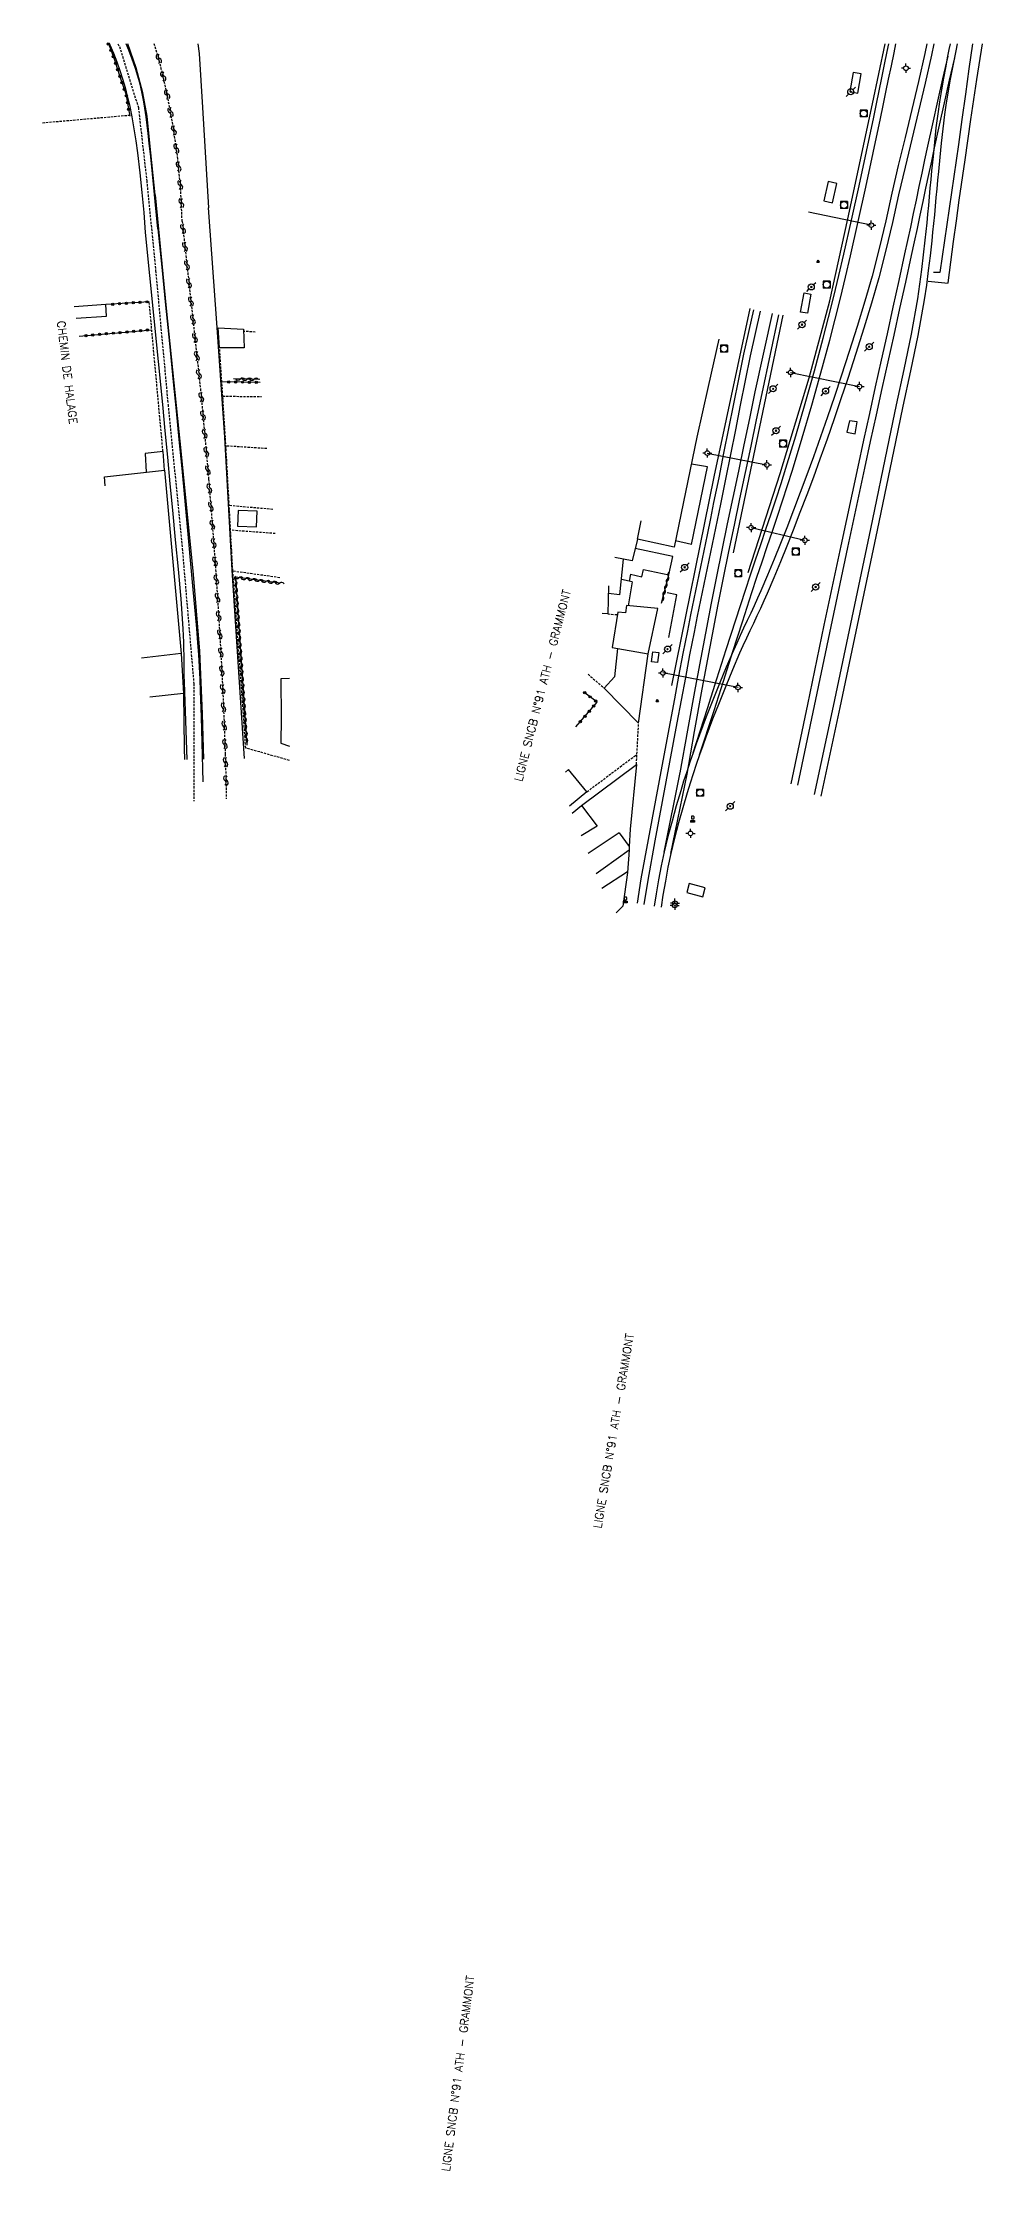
# Model space of a CAD drawing. Header units: millimetres. Extents: x 112268 to 113000, y 154998 to 156000.
# Drawn here: x 112272.7 to 112478.4, y 155534.9 to 156000.3 of the extents above; entities that cross this region are included whole.
import ezdxf

# ---------------------------------------------------------------- set-up
doc = ezdxf.new("R2010")
doc.units = ezdxf.units.MM
doc.linetypes.add('DASHED', pattern=[0.75, 0.5, -0.25])
doc.layers.get('0').update_dxf_attribs({"linetype": 'CONTINUOUS'})
for name, color, linetype in [('W0001', 6, 'DASHED'), ('W0008', 7, 'CONTINUOUS'), ('W0014', 7, 'CONTINUOUS'), ('W0101', 7, 'CONTINUOUS'), ('W0104', 1, 'CONTINUOUS'), ('W0112', 1, 'DASHED'), ('W0310', 3, 'CONTINUOUS'), ('W0323', 7, 'CONTINUOUS'), ('W0333', 7, 'CONTINUOUS'), ('W0420', 7, 'CONTINUOUS'), ('W0438', 7, 'CONTINUOUS'), ('W0439', 7, 'CONTINUOUS'), ('W0473', 7, 'CONTINUOUS'), ('W0500', 5, 'DASHED'), ('W0511', 5, 'CONTINUOUS'), ('W0610', 7, 'CONTINUOUS'), ('W0611', 7, 'CONTINUOUS'), ('W0700', 7, 'CONTINUOUS'), ('W0710', 7, 'CONTINUOUS'), ('W0850', 7, 'CONTINUOUS'), ('W0989', 7, 'CONTINUOUS'), ('W1102', 7, 'CONTINUOUS')]:
    doc.layers.add(name, color=color, linetype=linetype)
doc.styles.get("Standard").update_dxf_attribs({"font": 'romans.shx', "width": 0.85})

# ---------------------------------------------------------------- blocks, each defined once
blk = doc.blocks.new('T610')
for p, q in [((-0.500001, 0), (-1.000002, 0)), ((0, 0.500001), (0, 1.000002)), ((0.500001, 0), (1.000002, 0)), ((0, -0.500001), (0, -1.000002))]:
    blk.add_line(p, q)
blk.add_ellipse((0, 0), major_axis=(-0.353554, 0.353554), ratio=1, start_param=3.926990817, end_param=10.2101761242)
blk = doc.blocks.new('T438')
for p, q in [((-0.4, 0.2), (0.4, 0.2)), ((-0.4, -0.2), (-0.4, 0.2)), ((0.15, 1.1), (-0.3, 1.1)), ((-0.3, 1.1), (-0.3, 0.5)), ((-0.3, 0.5), (0.15, 0.5)), ((0.3, 0.65), (0.3, 0.95)), ((0.4, 0.2), (0.4, -0.2))]:
    blk.add_line(p, q)
at = {"flags": 128}
for points in [[(-0.4, -0.2), (0.4, 0.2)], [(0.4, -0.2), (-0.4, -0.2)]]:
    blk.add_lwpolyline(points, dxfattribs=at)
for centre, major_axis, start_param, end_param in [((0.15, 0.95), (0.106, -0.106), 0.785398, 2.356194), ((0.15, 0.65), (0.106, 0.106), 3.926991, 5.497787)]:
    blk.add_ellipse(centre, major_axis=major_axis, ratio=1, start_param=start_param, end_param=end_param)
blk = doc.blocks.new('T850')
for p, q in [((-0.25, -0.15), (0, 0.32)), ((0, 0.32), (0.25, -0.15)), ((-0.25, -0.15), (0.25, -0.15))]:
    blk.add_line(p, q)
for major_axis in [(-0.106, 0.106), (-0.0354, 0.0354), (-0.0236, 0.0236)]:
    blk.add_ellipse((0, 0), major_axis=major_axis, ratio=1, start_param=3.926991, end_param=10.210176)
blk = doc.blocks.new('T420')
for p, q in [((0.75, 0.75), (-0.75, 0.75)), ((-0.75, 0.75), (-0.75, -0.75)), ((0.75, 0.75), (0.75, -0.75)), ((0.75, -0.75), (-0.75, -0.75))]:
    blk.add_line(p, q)
blk.add_ellipse((0, 0), major_axis=(-0.53, 0.53), ratio=1, start_param=3.926991, end_param=10.210176)
blk = doc.blocks.new('T473')
for p, q in [((-0.166667, 0.166667), (0.166667, -0.166667)), ((-0.166667, -0.166667), (0.166667, 0.166667)), ((0.500001, 0.500001), (1.000002, 1.000002)), ((-1.000002, -1.000002), (-0.500001, -0.500001))]:
    blk.add_line(p, q)
blk.add_ellipse((0, 0), major_axis=(0.471405, 0.471405), ratio=1, start_param=5.4977871438, end_param=11.780972451)
blk = doc.blocks.new('t323o')
at = {"color": 0, "linetype": 'Continuous'}
for radius in [0.25, 0.15]:
    blk.add_circle((0, 0), radius, dxfattribs=at)
blk = doc.blocks.new('t310o')
at = {"color": 0, "linetype": 'Continuous'}
for centre, start, end in [((-0.5, 0.38), 216.8699, 323.1304), ((0.5, -0.37), 36.8699, 143.1303)]:
    blk.add_arc(centre, 0.625, start, end, dxfattribs=at)
blk = doc.blocks.new('t500o')
at = {"color": 0, "linetype": 'Continuous'}
for centre, start, end in [((-0.5, 0.625), 216.8699, 323.1301), ((0.5, -0.125), 36.8699, 143.1301), ((0.5, -0.625), 36.8699, 143.1301), ((-0.5, 0.125), 216.8699, 323.1301)]:
    blk.add_arc(centre, 0.625, start, end, dxfattribs=at)

msp = doc.modelspace()

# ---------------------------------------------------------------- linework, layer by layer
at = {"layer": 'W0001'}
msp.add_lwpolyline([(112289.21, 156000), (112289.57, 155999.41), (112293.71, 155986.04), (112295.54, 155970.04), (112297.48, 155950.41), (112300.2, 155921.08), (112303.31, 155889.62), (112305.83, 155860.12), (112305.86, 155834.33), (112305.86, 155834.33)], dxfattribs=at)
at = {"layer": 'W0008'}
for points in [[(112287.38, 156000), (112287.48, 155999.79), (112288.27, 155997.94), (112288.98, 155996.07), (112289.64, 155994.18), (112290.25, 155992.32), (112290.8, 155990.44), (112291.29, 155988.55), (112291.74, 155986.65), (112292.28, 155984.04), (112292.74, 155981.41), (112293.14, 155978.78), (112293.5, 155976.14), (112294.04, 155971.81), (112294.5, 155967.47), (112294.89, 155963.12), (112295.2, 155958.76)], [(112297.95, 155959.55), (112297.67, 155962.55), (112297.37, 155965.54), (112297.08, 155968.54), (112296.78, 155971.53), (112296.55, 155973.75), (112296.33, 155975.97), (112296.09, 155978.19), (112295.84, 155980.41), (112295.62, 155982.24), (112295.41, 155984.06), (112295.16, 155985.89), (112294.85, 155987.71), (112294.49, 155989.46), (112294.07, 155991.19), (112293.6, 155992.92), (112293.07, 155994.62), (112292.39, 155996.62), (112291.65, 155998.59), (112291.06, 156000)], [(112295.2, 155958.76), (112298.96, 155921.12)], [(112297.95, 155959.55), (112298.81, 155951.18), (112299.66, 155942.81), (112300.5, 155934.44), (112301.34, 155926.07), (112301.97, 155919.75), (112302.59, 155913.43), (112303.21, 155907.11), (112303.82, 155900.79), (112304.27, 155895.96), (112304.71, 155891.13), (112305.15, 155886.3), (112305.58, 155881.47), (112305.87, 155878.36), (112306.15, 155875.25), (112306.43, 155872.14), (112306.67, 155869.02), (112306.85, 155866.37), (112307.01, 155863.72), (112307.15, 155861.06), (112307.26, 155858.41), (112307.46, 155852.8), (112307.61, 155847.2), (112307.82, 155838.56), (112307.82, 155838.56), (112307.82, 155838.56), (112307.82, 155838.56), (112307.82, 155838.56), (112307.82, 155838.56)], [(112298.97, 155921.12), (112299.52, 155915.35), (112300.07, 155909.57), (112300.62, 155903.79), (112301.15, 155898.01), (112301.78, 155891.54), (112302.43, 155885.07), (112303.02, 155878.59), (112303.47, 155872.09), (112303.54, 155870.63), (112303.58, 155869.17), (112303.61, 155867.7), (112303.63, 155866.24), (112303.64, 155864.78), (112303.65, 155863.32), (112303.68, 155861.85), (112303.71, 155860.39), (112303.86, 155856.14), (112303.86, 155856.14), (112303.86, 155856.14), (112304.31, 155843.48)]]:
    msp.add_lwpolyline(points, dxfattribs=at)
at = {"layer": 'W0014'}
for points in [[(112476.17, 156000), (112475.41, 155994.5), (112474.64, 155988.99), (112473.87, 155983.47), (112473.09, 155977.96), (112472.09, 155970.96), (112471.08, 155963.96), (112470.06, 155956.97), (112469.03, 155949.97)], [(112470.85, 155947.7), (112471.43, 155952.23), (112472.04, 155956.76), (112472.65, 155961.29), (112473.29, 155965.81), (112474.55, 155974.62), (112475.84, 155983.42), (112477.17, 155992.22), (112478.36, 156000)], [(112469.03, 155949.97), (112467.64, 155950.01)], [(112466.47, 155948.1), (112470.85, 155947.64)]]:
    msp.add_lwpolyline(points, dxfattribs=at)
at = {"layer": 'W0101'}
for points in [[(112420.7, 155935.4), (112418.37, 155925.02), (112415.89, 155913.95), (112410.93, 155889.88), (112402.87, 155891.69)], [(112402.87, 155891.69), (112401.76, 155886.89), (112397.96, 155887.64)]]:
    msp.add_lwpolyline(points, dxfattribs=at)
at = {"layer": 'W0104'}
for points in [[(112451.08, 155989.22), (112451.84, 155993.42), (112450.09, 155993.74), (112449.33, 155989.54)], [(112445.54, 155965.22), (112446.49, 155969.48), (112444.62, 155969.9), (112443.67, 155965.64)], [(112440.83, 155945.27), (112440.07, 155941.07), (112438.59, 155941.34), (112439.34, 155945.54)], [(112311.48, 155933.53), (112311.16, 155937.85), (112316.74, 155937.6), (112316.84, 155933.51)], [(112315.39, 155894.53), (112319.53, 155894.35), (112319.67, 155897.77), (112315.53, 155897.94)], [(112398.62, 155875.68), (112397.35, 155867.99), (112405.21, 155866.58), (112407.35, 155876.51), (112400.52, 155877.14), (112400.24, 155875.58)], [(112405.97, 155864.86), (112406.23, 155867.06), (112407.57, 155866.9), (112407.31, 155864.7), (112405.97, 155864.86)], [(112413.67, 155814.4), (112417.17, 155813.42), (112417.72, 155815.39), (112414.22, 155816.37)]]:
    msp.add_lwpolyline(points, close=True, dxfattribs=at)
for points in [[(112286.56, 155942.95), (112279.68, 155942.45)], [(112280.09, 155939.99), (112286.74, 155940.46), (112286.56, 155942.95)], [(112299.46, 155906.72), (112299.1, 155910.84), (112295.18, 155910.43), (112295.4, 155906.29)], [(112414.68, 155890.49), (112418.22, 155907.45), (112414.68, 155908.09)], [(112286.42, 155903.36), (112286.32, 155905.3), (112299.46, 155906.72), (112303.08, 155866.65), (112303.61, 155857.9), (112303.76, 155845.9), (112303.78, 155843.49)], [(112401.36, 155884), (112403.82, 155883.42), (112404.19, 155885.06), (112409.73, 155883.87), (112410.66, 155887.91), (112402.4, 155889.65)], [(112414.68, 155890.49), (112411.23, 155891.32)], [(112399.03, 155879.52), (112399.87, 155887.27)], [(112401.36, 155884), (112401.06, 155882.49)], [(112396.53, 155881.44), (112396.42, 155875.31)], [(112399.03, 155879.52), (112396.5, 155879.78)], [(112401.76, 155882.35), (112399.39, 155882.82)], [(112401.76, 155882.35), (112400.88, 155877.1)], [(112396.42, 155875.31), (112395.15, 155875.41)], [(112303.08, 155866.65), (112294.4, 155865.65)], [(112398.55, 155867.72), (112397.88, 155861.55), (112395.59, 155859.11), (112403.14, 155851.46), (112405.21, 155866.58)], [(112326.74, 155861.2), (112324.91, 155861.15), (112324.93, 155852.51), (112324.93, 155852.54), (112324.86, 155847.07), (112326.74, 155846.43)], [(112303.61, 155857.9), (112296.21, 155857.1)], [(112388.6, 155831.75), (112390.68, 155833.45), (112402.67, 155842.42)], [(112402.67, 155842.42), (112401.31, 155828.21), (112401.11, 155824.42), (112401.1, 155823.64), (112400.7, 155818.77), (112399.66, 155811.4), (112398.24, 155809.95)], [(112391.85, 155836.4), (112387.82, 155841.31), (112387.15, 155840.71)], [(112391.85, 155836.4), (112388, 155833.28)], [(112390.68, 155833.45), (112394.1, 155828.87), (112390.57, 155826.79)], [(112398.92, 155827.46), (112392.1, 155822.93)], [(112401.1, 155823.64), (112395.36, 155819.58), (112393.86, 155818.49)], [(112398.92, 155827.46), (112401.11, 155824.42)], [(112395.11, 155815.34), (112400.72, 155819)]]:
    msp.add_lwpolyline(points, dxfattribs=at)
at = {"layer": 'W0112'}
for points in [[(112272.75, 155982.74), (112291.76, 155984.4)], [(112299.09, 155910.84), (112296.08, 155943.6)], [(112319.28, 155936.97), (112316.76, 155937.1)], [(112312.18, 155922.95), (112311.48, 155933.53)], [(112314.37, 155884.69), (112312.93, 155911), (112312.18, 155922.95), (112320.68, 155922.83)], [(112321.82, 155911.46), (112312.87, 155912.04)], [(112323.14, 155898.16), (112313.59, 155899.01)], [(112323.67, 155892.89), (112313.76, 155893.63)], [(112317.19, 155845.99), (112316.58, 155855.1), (112314.37, 155884.69)], [(112324.63, 155883.24), (112314.37, 155884.67)], [(112396.42, 155875.31), (112398.53, 155875.16)], [(112392.08, 155862.13), (112395.59, 155859.11)], [(112402.67, 155842.42), (112403.14, 155851.46)], [(112326.74, 155843.28), (112317.19, 155845.99)], [(112391.85, 155836.43), (112402.26, 155844.24)], [(112402.26, 155844.24), (112402.78, 155844.52)]]:
    msp.add_lwpolyline(points, dxfattribs=at)
at = {"layer": 'W0310'}
for points in [[(112320.31, 155926.6), (112314.5, 155926.7)], [(112324.75, 155882.01), (112314.96, 155883.33), (112317.47, 155846.64)], [(112408.18, 155877.7), (112409.73, 155883.87)]]:
    msp.add_lwpolyline(points, dxfattribs=at)
at = {"layer": 'W0323'}
for points in [[(112287.09, 156000), (112287.37, 155999.48), (112288.51, 155996.51), (112289.69, 155992.85), (112290.99, 155989.06), (112291.87, 155984.19)], [(112296.05, 155943.6), (112286.59, 155942.95)], [(112280.75, 155936.05), (112296.64, 155937.47)], [(112320.38, 155925.92), (112311.99, 155926.08)], [(112389.43, 155850.63), (112394.05, 155856.01), (112391.18, 155858.22)]]:
    msp.add_lwpolyline(points, dxfattribs=at)
at = {"layer": 'W0333'}
msp.add_lwpolyline([(112409.76, 155870.17), (112411.51, 155879.5), (112409.37, 155879.94)], dxfattribs=at)
at = {"layer": 'W0439'}
msp.add_lwpolyline([(112449.25, 155917.55), (112448.73, 155915.06), (112450.49, 155914.72), (112450.96, 155917.29), (112449.25, 155917.55)], close=True, dxfattribs=at)
at = {"layer": 'W0500'}
for points in [[(112303.29, 155961.17), (112302.97, 155968.01), (112302.34, 155974.83), (112301.39, 155981.61), (112300.13, 155988.34), (112299.14, 155992.88), (112298.01, 155997.41), (112297.17, 156000)], [(112303.29, 155961.17), (112307.37, 155923.76)], [(112307.37, 155923.76), (112308.25, 155914.28), (112309.08, 155904.79), (112309.84, 155895.3), (112310.55, 155885.8), (112311.05, 155878.4), (112311.51, 155870.99), (112311.92, 155863.59), (112312.28, 155856.18), (112312.51, 155850.4), (112312.71, 155844.63), (112312.87, 155838.85), (112312.95, 155834.89)]]:
    msp.add_lwpolyline(points, dxfattribs=at)
at = {"layer": 'W0511'}
for points in [[(112297.36, 155966.99), (112296.25, 155978.25), (112295.64, 155984.19), (112294.71, 155989.26), (112293.23, 155994.77), (112291.38, 156000)], [(112306.74, 156000), (112307.02, 155997.91), (112307.71, 155986.09), (112309.05, 155964.1)], [(112297.36, 155966.99), (112299.81, 155942.15), (112303.04, 155910.26), (112305.68, 155883.94), (112307.11, 155867.14), (112307.67, 155853.43), (112307.97, 155843.57)], [(112316.92, 155843.73), (112316.92, 155843.73), (112314.24, 155884.91), (112312.62, 155913.96), (112310.98, 155937.98), (112309.05, 155964.1)]]:
    msp.add_lwpolyline(points, dxfattribs=at)
at = {"layer": 'W0611'}
for points in [[(112454.04, 155960.31), (112440.3, 155963.2)], [(112436.4, 155928.14), (112451.49, 155925.06)], [(112418.17, 155910.49), (112431.21, 155907.94)], [(112427.77, 155894.18), (112439.53, 155891.43)], [(112424.89, 155859.26), (112408.46, 155862.4)]]:
    msp.add_lwpolyline(points, dxfattribs=at)
at = {"layer": 'W0700'}
for points in [[(112466.19, 156000), (112465.73, 155997.86), (112464.34, 155991.73), (112462.89, 155985.61), (112461.42, 155979.5), (112459.96, 155973.39), (112458.56, 155967.34), (112457.2, 155961.28), (112455.78, 155955.23), (112454.24, 155949.21), (112452.66, 155943.69), (112450.98, 155938.21), (112449.23, 155932.74), (112447.46, 155927.29), (112445.99, 155922.86), (112444.48, 155918.45), (112442.95, 155914.05), (112441.38, 155909.66), (112439.96, 155905.77), (112438.52, 155901.89), (112437.04, 155898.03), (112435.54, 155894.17), (112434.17, 155890.71), (112432.79, 155887.26), (112431.37, 155883.82), (112429.91, 155880.4), (112429.18, 155878.75), (112428.43, 155877.11), (112427.66, 155875.48), (112426.89, 155873.85), (112426.11, 155872.22), (112425.35, 155870.59), (112424.6, 155868.95), (112423.87, 155867.3), (112422.32, 155863.7), (112420.82, 155860.08), (112419.36, 155856.45), (112417.93, 155852.81), (112417.18, 155850.86), (112416.45, 155848.9), (112415.74, 155846.94), (112415.05, 155844.97), (112414.35, 155842.89), (112413.66, 155840.81), (112413, 155838.72), (112412.36, 155836.63), (112411.39, 155833.31), (112410.45, 155829.98), (112409.56, 155826.64), (112408.75, 155823.28), (112408.1, 155820.22), (112407.53, 155817.15), (112406.99, 155814.07), (112406.57, 155811.41), (112406.57, 155811.41)], [(112467.72, 156000), (112467.19, 155997.54), (112465.81, 155991.4), (112464.36, 155985.28), (112462.88, 155979.17), (112461.42, 155973.05), (112460.02, 155966.98), (112458.65, 155960.91), (112457.24, 155954.85), (112455.68, 155948.82), (112454.1, 155943.28), (112452.42, 155937.78), (112450.66, 155932.29), (112448.88, 155926.82), (112447.41, 155922.38), (112445.9, 155917.96), (112444.36, 155913.55), (112442.79, 155909.15), (112441.37, 155905.25), (112439.92, 155901.37), (112438.44, 155897.49), (112436.94, 155893.63), (112435.57, 155890.15), (112434.17, 155886.69), (112432.75, 155883.24), (112431.28, 155879.8), (112430.55, 155878.15), (112429.8, 155876.51), (112429.04, 155874.88), (112428.26, 155873.25), (112427.49, 155871.62), (112426.72, 155869.99), (112425.97, 155868.35), (112425.24, 155866.7), (112423.7, 155863.12), (112422.21, 155859.51), (112420.75, 155855.9), (112419.32, 155852.27), (112418.58, 155850.33), (112417.86, 155848.39), (112417.16, 155846.44), (112416.47, 155844.48), (112415.77, 155842.42), (112415.09, 155840.35), (112414.43, 155838.28), (112413.8, 155836.2), (112412.83, 155832.91), (112411.9, 155829.6), (112411.02, 155826.28), (112410.21, 155822.94), (112409.56, 155819.9), (112409, 155816.84), (112408.47, 155813.78), (112408.05, 155811.16), (112408.05, 155811.16)], [(112418.22, 155854.62), (112420.27, 155861.09), (112422.33, 155867.56), (112424.41, 155874.03), (112426.51, 155880.49), (112427.61, 155883.83), (112428.73, 155887.17), (112429.86, 155890.5), (112430.99, 155893.83), (112432.11, 155897.17), (112433.22, 155900.51), (112434.31, 155903.85), (112435.37, 155907.21), (112437.51, 155914.27), (112439.58, 155921.36), (112441.59, 155928.46), (112443.52, 155935.59), (112444.71, 155940.17), (112445.86, 155944.76), (112446.96, 155949.35), (112448.04, 155953.96), (112449.74, 155961.45), (112451.38, 155968.95), (112452.98, 155976.46), (112454.57, 155983.97), (112455.18, 155986.84), (112455.78, 155989.71), (112456.37, 155992.58), (112456.96, 155995.46), (112457.55, 155998.33), (112457.9, 156000)], [(112419.65, 155854.17), (112421.7, 155860.64), (112423.76, 155867.11), (112425.84, 155873.57), (112427.94, 155880.03), (112429.04, 155883.37), (112430.16, 155886.71), (112431.29, 155890.04), (112432.42, 155893.38), (112433.54, 155896.72), (112434.65, 155900.06), (112435.74, 155903.41), (112436.8, 155906.77), (112438.95, 155913.84), (112441.03, 155920.94), (112443.03, 155928.06), (112444.97, 155935.2), (112446.17, 155939.79), (112447.31, 155944.39), (112448.42, 155949), (112449.51, 155953.62), (112451.2, 155961.12), (112452.84, 155968.63), (112454.44, 155976.14), (112456.04, 155983.66), (112456.65, 155986.53), (112457.24, 155989.4), (112457.84, 155992.27), (112458.43, 155995.15), (112459.02, 155998.02), (112459.43, 156000)], [(112436.53, 155838.15), (112440.13, 155855.51), (112443.77, 155872.85), (112447.45, 155890.19), (112451.16, 155907.52), (112452.42, 155913.34), (112453.7, 155919.15), (112454.98, 155924.97), (112456.27, 155930.78), (112457.56, 155936.59), (112458.85, 155942.4), (112460.13, 155948.22), (112461.4, 155954.04), (112462.04, 155956.98), (112462.66, 155959.93), (112463.29, 155962.87), (112463.91, 155965.82), (112464.53, 155968.76), (112465.16, 155971.71), (112465.79, 155974.65), (112466.43, 155977.59), (112467.51, 155982.51), (112468.61, 155987.43), (112469.72, 155992.35), (112470.84, 155997.26)], [(112438, 155837.85), (112441.6, 155855.2), (112445.24, 155872.54), (112448.91, 155889.87), (112452.63, 155907.2), (112453.89, 155913.02), (112455.16, 155918.84), (112456.45, 155924.65), (112457.74, 155930.46), (112459.03, 155936.27), (112460.32, 155942.09), (112461.6, 155947.9), (112462.87, 155953.72), (112463.5, 155956.66), (112464.13, 155959.61), (112464.75, 155962.55), (112465.38, 155965.5), (112466, 155968.44), (112466.63, 155971.39), (112467.26, 155974.33), (112467.9, 155977.27), (112468.98, 155982.19), (112470.07, 155987.11), (112471.18, 155992.02), (112472.3, 155996.93)], [(112441.62, 155835.79), (112445.76, 155855.15), (112449.85, 155874.52), (112453.91, 155893.9), (112457.94, 155913.29), (112459.57, 155921.01), (112461.23, 155928.74), (112462.81, 155936.48), (112464.21, 155944.26), (112464.69, 155947.44), (112465.11, 155950.64), (112465.48, 155953.84), (112465.84, 155957.05), (112466.05, 155958.94), (112466.24, 155960.84), (112466.43, 155962.74), (112466.6, 155964.63), (112466.78, 155966.53), (112466.95, 155968.43), (112467.13, 155970.33), (112467.32, 155972.22), (112467.63, 155975.35), (112467.94, 155978.47), (112468.27, 155981.59), (112468.66, 155984.71), (112469.04, 155987.31), (112469.47, 155989.91), (112469.93, 155992.5), (112470.4, 155995.09), (112470.75, 155996.92), (112471.11, 155998.75), (112471.37, 156000)], [(112443.09, 155835.47), (112447.22, 155854.84), (112451.32, 155874.21), (112455.38, 155893.6), (112459.4, 155912.98), (112461.04, 155920.73), (112462.7, 155928.46), (112464.29, 155936.22), (112465.69, 155944.01), (112466.18, 155947.22), (112466.59, 155950.44), (112466.97, 155953.66), (112467.33, 155956.88), (112467.54, 155958.78), (112467.73, 155960.67), (112467.92, 155962.57), (112468.09, 155964.47), (112468.27, 155966.37), (112468.45, 155968.27), (112468.63, 155970.17), (112468.82, 155972.07), (112469.12, 155975.18), (112469.43, 155978.29), (112469.75, 155981.4), (112470.14, 155984.51), (112470.52, 155987.09), (112470.95, 155989.67), (112471.4, 155992.25), (112471.88, 155994.82), (112472.22, 155996.65), (112472.59, 155998.47), (112472.9, 156000)], [(112428.28, 155941.84), (112428.28, 155941.84), (112428.28, 155941.84), (112426.1, 155932.09), (112425.01, 155926.69), (112423.92, 155921.28), (112422.84, 155915.87), (112421.75, 155910.46), (112420.66, 155905.06), (112419.56, 155899.65), (112418.85, 155896.15), (112418.12, 155892.64), (112417.39, 155889.14), (112416.66, 155885.64), (112415.94, 155882.14), (112415.22, 155878.63), (112414.51, 155875.13), (112413.81, 155871.62), (112412.84, 155866.65), (112411.9, 155861.68), (112410.97, 155856.71), (112410.04, 155851.74), (112408.43, 155843.16), (112406.81, 155834.57), (112405.21, 155825.98), (112403.65, 155817.38), (112402.84, 155812.05), (112402.84, 155812.05)], [(112429.77, 155941.53), (112429.77, 155941.53), (112427.57, 155931.79), (112426.48, 155926.39), (112425.39, 155920.98), (112424.31, 155915.57), (112423.22, 155910.16), (112422.13, 155904.76), (112421.03, 155899.35), (112420.32, 155895.85), (112419.59, 155892.35), (112418.86, 155888.84), (112418.13, 155885.34), (112417.41, 155881.84), (112416.69, 155878.34), (112415.98, 155874.83), (112415.28, 155871.33), (112414.31, 155866.37), (112413.38, 155861.4), (112412.45, 155856.43), (112411.52, 155851.47), (112409.9, 155842.88), (112408.28, 155834.3), (112406.68, 155825.71), (112405.13, 155817.12), (112404.32, 155811.8), (112404.32, 155811.8)], [(112412.26, 155840.56), (112413.9, 155849.86), (112415.58, 155859.14), (112417.32, 155868.42), (112419.11, 155877.69), (112420.25, 155883.47), (112421.43, 155889.25), (112422.62, 155895.02), (112423.83, 155900.78), (112425.05, 155906.55), (112426.27, 155912.31), (112427.47, 155918.08), (112428.67, 155923.85), (112432.41, 155940.99), (112432.41, 155940.99)], [(112413.74, 155840.3), (112415.37, 155849.59), (112417.06, 155858.87), (112418.79, 155868.14), (112420.58, 155877.4), (112421.73, 155883.18), (112422.9, 155888.95), (112424.09, 155894.72), (112425.3, 155900.49), (112426.52, 155906.25), (112427.74, 155912.02), (112428.94, 155917.78), (112430.14, 155923.55), (112433.83, 155940.69), (112433.83, 155940.69)], [(112415.05, 155844.95), (112418.23, 155854.63)], [(112416.47, 155844.48), (112419.65, 155854.17)], [(112408.74, 155823.24), (112412.27, 155840.6)], [(112410.21, 155822.94), (112413.74, 155840.3)]]:
    msp.add_lwpolyline(points, dxfattribs=at)
at = {"layer": 'W0710'}
for points in [[(112427.1, 155884.38), (112434.08, 155906.06), (112440.43, 155926.93), (112445, 155943.79), (112448.9, 155961.75), (112454.3, 155986.86), (112457.11, 156000)], [(112410.44, 155859.64), (112419.65, 155905.3), (112427.55, 155942.12)], [(112434.66, 155940.66), (112434.66, 155940.66), (112423.81, 155888.7)]]:
    msp.add_lwpolyline(points, dxfattribs=at)
at = {"layer": 'W1102'}
msp.add_lwpolyline([(112402.87, 155891.69), (112403.7, 155895.67)], dxfattribs=at)

# ---------------------------------------------------------------- block references
at = {"layer": 'W0310'}
for p, rotation in [((112316, 155926.67), 179.0559288570069), ((112317.5, 155926.65), 179.0559288570069), ((112319, 155926.62), 179.0559288570069), ((112409.65, 155883.51), 75.82616305922375), ((112315.68, 155883.24), 172.2819124644903), ((112315.01, 155882.56), 273.9119039297162), ((112315.12, 155881.06), 273.9119039297162), ((112315.22, 155879.57), 273.9119039297162), ((112317.17, 155883.03), 172.2819124644903), ((112318.65, 155882.83), 172.2819124644903), ((112320.14, 155882.63), 172.2819124644903), ((112321.62, 155882.43), 172.2819124644903), ((112323.11, 155882.23), 172.2819124644903), ((112324.6, 155882.03), 172.2819124644903), ((112408.54, 155879.15), 75.82616305922375), ((112408.91, 155880.61), 75.82616305922375), ((112409.28, 155882.06), 75.82616305922375), ((112315.32, 155878.07), 273.9119039297162), ((112315.42, 155876.57), 273.9119039297162), ((112315.53, 155875.08), 273.9119039297162), ((112315.63, 155873.58), 273.9119039297162), ((112315.73, 155872.08), 273.9119039297162), ((112315.83, 155870.59), 273.9119039297162), ((112315.94, 155869.09), 273.9119039297162), ((112316.04, 155867.59), 273.9119039297162), ((112316.14, 155866.1), 273.9119039297162), ((112316.24, 155864.6), 273.9119039297162), ((112316.35, 155863.1), 273.9119039297162), ((112316.45, 155861.61), 273.9119039297162), ((112316.55, 155860.11), 273.9119039297162), ((112316.65, 155858.61), 273.9119039297162), ((112316.75, 155857.12), 273.9119039297162), ((112316.86, 155855.62), 273.9119039297162), ((112316.96, 155854.12), 273.9119039297162), ((112317.06, 155852.63), 273.9119039297162), ((112317.16, 155851.13), 273.9119039297162), ((112317.27, 155849.64), 273.9119039297162), ((112317.37, 155848.14), 273.9119039297162)]:
    msp.add_blockref('t310o', p, dxfattribs=dict(at, rotation=rotation))
at = {"layer": 'W0323'}
for p, rotation in [((112287.12, 155999.93), 297.8779051894427), ((112287.72, 155998.56), 291.0620853892489), ((112288.26, 155997.16), 291.0620853892489), ((112288.75, 155995.75), 287.8599364487316), ((112289.21, 155994.32), 287.8599364487316), ((112289.67, 155992.89), 287.8599364487316), ((112290.16, 155991.47), 288.9053172477205), ((112290.65, 155990.05), 288.9053172477205), ((112291.07, 155988.62), 280.2800171267414), ((112291.33, 155987.14), 280.2800171267414), ((112291.6, 155985.66), 280.2800171267414), ((112288.09, 155943.05), 183.968475842494), ((112289.58, 155943.15), 183.968475842494), ((112291.08, 155943.26), 183.968475842494), ((112292.58, 155943.36), 183.968475842494), ((112294.07, 155943.47), 183.968475842494), ((112295.57, 155943.57), 183.968475842494), ((112282.25, 155936.19), 5.084449010950093), ((112283.74, 155936.32), 5.084449010950093), ((112285.23, 155936.45), 5.084449010950093), ((112286.73, 155936.58), 5.084449010950093), ((112288.22, 155936.72), 5.084449010950093), ((112289.72, 155936.85), 5.084449010950093), ((112291.21, 155936.98), 5.084449010950093), ((112292.7, 155937.12), 5.084449010950093), ((112294.2, 155937.25), 5.084449010950093), ((112295.69, 155937.38), 5.084449010950093), ((112313.49, 155926.06), 178.8891584994619), ((112314.99, 155926.03), 178.8891584994619), ((112316.49, 155926), 178.8891584994619), ((112317.99, 155925.97), 178.8891584994619), ((112319.49, 155925.94), 178.8891584994619), ((112391.35, 155858.1), 142.2604201247242), ((112392.53, 155857.18), 142.2604201247242), ((112393.72, 155856.26), 142.2604201247242), ((112390.41, 155851.77), 49.34187720881437), ((112391.39, 155852.91), 49.34187720881437), ((112392.36, 155854.04), 49.34187720881437), ((112393.34, 155855.18), 49.34187720881437)]:
    msp.add_blockref('t323o', p, dxfattribs=dict(at, rotation=rotation))
at = {"layer": 'W0420'}
for p in [(112452.38, 155984.75), (112448.09, 155964.74), (112444.3, 155947.34), (112421.82, 155933.34), (112434.74, 155912.57), (112437.5, 155888.92), (112424.93, 155884.18), (112416.59, 155836.2)]:
    msp.add_blockref('T420', p, dxfattribs=at)
at = {"layer": 'W0438'}
for p in [(112414.99, 155829.97), (112400.26, 155812.3)]:
    msp.add_blockref('T438', p, dxfattribs=at)
at = {"layer": 'W0473'}
for p in [(112449.56, 155989.5), (112440.91, 155946.83), (112438.89, 155938.57), (112453.59, 155933.76), (112432.57, 155924.55), (112444.05, 155924.04), (112433.2, 155915.38), (112413.21, 155885.49), (112441.87, 155881.2), (112409.47, 155867.61), (112423.18, 155833.26)]:
    msp.add_blockref('T473', p, dxfattribs=at)
at = {"layer": 'W0500'}
for p, rotation in [((112298.18, 155996.72), 104.0511838475482), ((112299.15, 155992.84), 102.3035821508018), ((112300, 155988.93), 102.3035821508018), ((112300.76, 155985.01), 100.5888550667358), ((112301.47, 155981.07), 97.95824661830137), ((112302.02, 155977.11), 97.95824661830137), ((112302.5, 155973.14), 95.32211454606167), ((112302.87, 155969.15), 95.32211454606167), ((112303.11, 155965.16), 92.68045899308821), ((112303.47, 155959.55), 276.2177643342559), ((112303.9, 155955.58), 276.2177643342559), ((112304.34, 155951.6), 276.2177643342559), ((112304.77, 155947.62), 276.2177643342559), ((112305.2, 155943.65), 276.2177643342559), ((112305.64, 155939.67), 276.2177643342559), ((112306.07, 155935.69), 276.2177643342559), ((112306.5, 155931.72), 276.2177643342559), ((112306.94, 155927.74), 276.2177643342559), ((112307.47, 155922.7), 275.3259554377029), ((112307.84, 155918.71), 275.3259554377029), ((112308.21, 155914.73), 275.3259554377029), ((112308.56, 155910.75), 274.9650690234722), ((112308.91, 155906.76), 274.9650690234722), ((112309.24, 155902.77), 274.6041789033013), ((112309.56, 155898.79), 274.6041789033013), ((112309.88, 155894.8), 274.2432850768286), ((112310.18, 155890.81), 274.2432850768286), ((112310.47, 155886.82), 274.2432850768286), ((112310.75, 155882.83), 273.8930880470822), ((112311.02, 155878.84), 273.8930880470822), ((112311.27, 155874.85), 273.5426595707673), ((112311.52, 155870.86), 273.1658446314437), ((112311.74, 155866.86), 273.1658446314437), ((112311.95, 155862.87), 272.7626436952717), ((112312.15, 155858.87), 272.7626436952717), ((112312.33, 155854.88), 272.3592056560499), ((112312.5, 155850.88), 272.3592056560499), ((112312.64, 155846.88), 271.9664607411842), ((112312.76, 155842.89), 271.5737180336403), ((112312.87, 155838.89), 271.5737180336403)]:
    msp.add_blockref('t500o', p, dxfattribs=dict(at, rotation=rotation))
at = {"layer": 'W0610'}
for p in [(112461.62, 155994.66), (112454.04, 155960.33), (112436.4, 155928.13), (112451.47, 155925.04), (112418.16, 155910.49), (112431.2, 155907.91), (112427.76, 155894.19), (112439.51, 155891.43), (112408.46, 155862.39), (112424.87, 155859.24), (112414.5, 155827.32), (112411.05, 155811.57), (112411.09, 155812.05)]:
    msp.add_blockref('T610', p, dxfattribs=at)
at = {"layer": 'W0850'}
for p in [(112442.41, 155952.43), (112407.21, 155856.34)]:
    msp.add_blockref('T850', p, dxfattribs=at)

# ---------------------------------------------------------------- texts
at = {"layer": 'W0989'}
for s, rotation, p in [('CHEMIN DE HALAGE', 276.8409, (112275.93, 155939.31)), ('LIGNE SNCB N°91 ATH - GRAMMONT', 75.6806, (112377.63, 155838.55)), ('LIGNE SNCB N°91 ATH - GRAMMONT', 80.491, (112394.97, 155675.24)), ('LIGNE SNCB N°91 ATH - GRAMMONT', 82.8125, (112361.81, 155534.61))]:
    msp.add_text(s, height=1.75, rotation=rotation, dxfattribs=at).set_placement(p)

doc.saveas('drawing.dxf')
